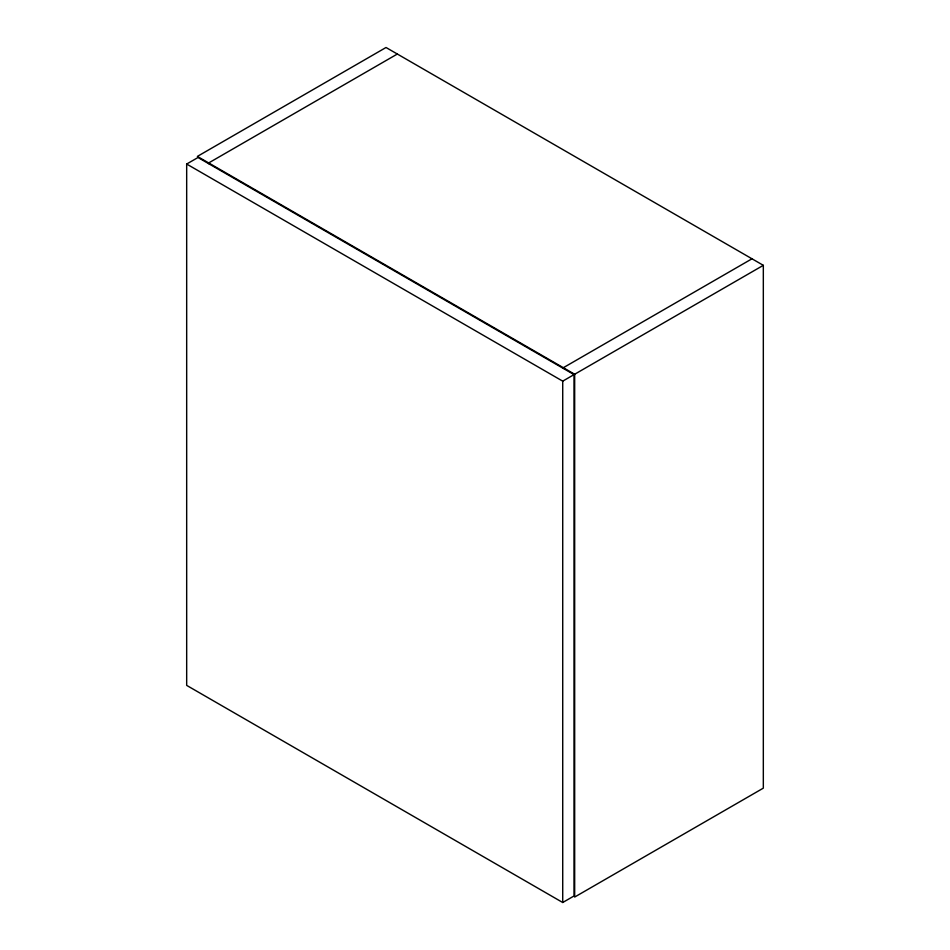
<?xml version="1.0" encoding="UTF-8"?>
<svg xmlns="http://www.w3.org/2000/svg" width="950" height="950" viewBox="0 0 950 950"><rect width="100%" height="100%" fill="white"/><g stroke="black" fill="none" stroke-linecap="round" stroke-linejoin="round"><path stroke-width="1.43" d="M186.675 164.041L198.004 157.51L574.038 374.609L574.038 895.969L562.721 902.5L186.675 685.389L186.675 164.041L562.721 381.152L574.038 374.609M397.338 54.031L208.691 162.949L208.691 163.673M751.996 258.792L563.35 367.709L563.35 368.446M574.667 374.253L763.325 265.335L763.325 788.144L574.667 897.049L574.667 374.253L197.374 156.417L386.021 47.5L763.325 265.335M562.721 381.152L562.721 902.5"/></g></svg>
